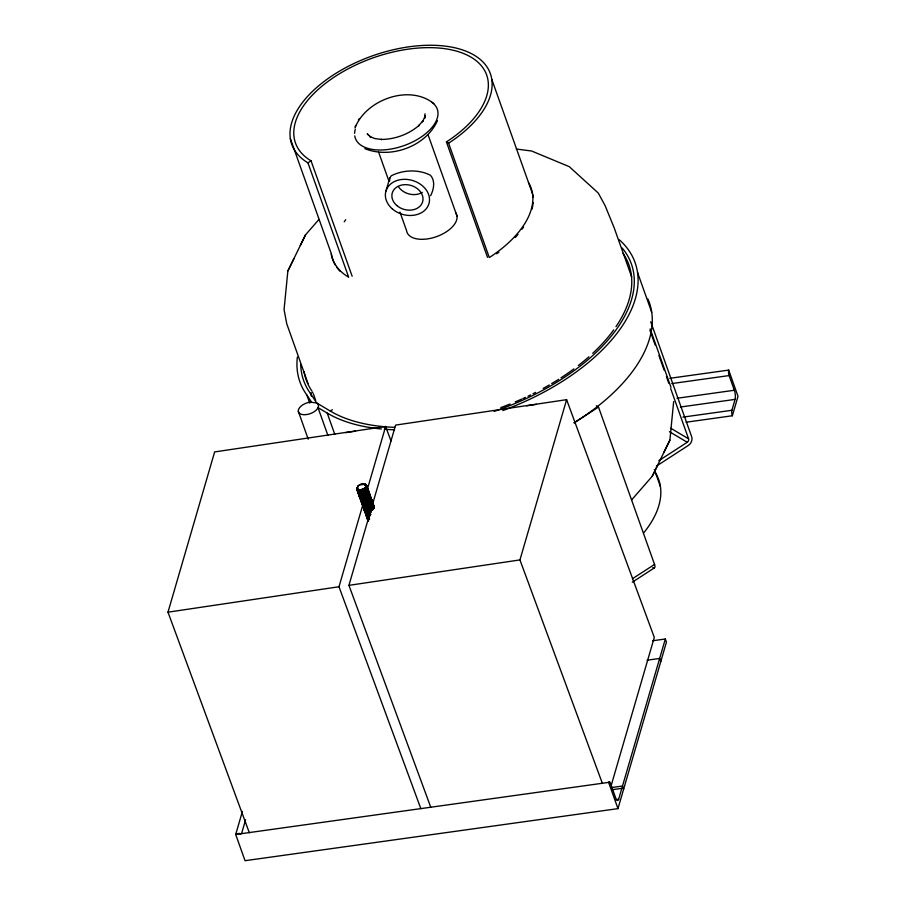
<?xml version="1.0" encoding="UTF-8"?>
<svg xmlns="http://www.w3.org/2000/svg" width="906" height="906" viewBox="0 0 906 906"><rect width="100%" height="100%" fill="white"/><g stroke="black" fill="none" stroke-linecap="round" stroke-linejoin="round"><path stroke-width="1.36" d="M365.798 487.122C367.949 485.593 363.238 491.573 361.075 490.565C361.018 489.161 358.572 490.305 357.462 489.093C355.911 484.835 363.578 482.309 366.341 484.857L367.032 487.632L364.722 490.327L360.35 491.686L357.36 490.893L357.055 490.146L357.836 490.146C360.554 491.981 365.027 490.259 366.194 487.269L367.508 488.141L365.798 487.122C363.782 489.217 359.014 491.437 357.157 488.289M366.228 486.522L367.021 486.658L365.548 489.614L366.284 490.339C361.619 495.061 362.038 490.101 357.53 490.191L357.915 489.365M363.283 493.51C370.056 490.712 361.109 494.812 358.334 492.422L357.519 490.474M367.1 490.305L368.006 490.701C365.945 495.22 362.106 495.004 358.867 493.023L358.108 492.989L358.357 490.848L357.564 490.61L358.278 491.448M362.457 484.665L362.457 483.917M358.176 493.294L359.331 494.336L358.81 494.959L360.973 496.058L363.034 496.08L366.477 494.427L362.706 495.91L362.57 494.767L358.482 494.042L358.821 492.151M367.089 489.025L367.836 489.059L367.36 489.806L368.561 490.984L367.043 493.815L367.768 494.529L363.08 496.952L362.944 495.809L359.614 495.129L362.649 495.775M368.47 492.819L369.263 492.955C368.436 498.13 363.034 498.572 359.988 496.171L358.923 495.389L359.489 494.857M369.263 492.955L368.81 494.619L369.603 494.846C367.779 499.353 363.963 498.946 361.075 497.972L359.603 497.19L359.297 496.443L360.078 496.431C363.159 498.447 367.87 496.194 368.855 492.751L368.062 492.513L368.561 490.984L366.466 486.375L365.175 488.56L362.162 490.361M359.297 496.443L360.362 497.224L359.931 498.107C362.74 500.678 368.833 498.855 369.218 494.925L370.01 495.05C369.014 500.271 363.952 500.531 360.735 498.277L359.671 497.485L360.316 496.352M368.482 492.955L368.957 492.207L368.21 492.173L369.637 493.997L368.867 496.454L370.35 496.952C368.164 501.947 364.552 500.69 360.939 499.761L360.735 498.277M370.339 498.062L371.132 498.198L370.622 498.855C369.433 503.725 364.778 503.487 361.856 501.414L360.792 500.633L361.947 501.686C365.027 503.691 369.739 501.437 370.724 497.994L369.931 497.756L370.384 496.103L369.059 495.593L369.501 494.903M370.452 496.409L369.976 497.156L371.551 499.376L370.962 500.644C368.719 504.993 365.277 504.268 362.23 502.468L361.166 501.686L361.709 500.282M370.814 499.512L371.573 499.546L371.098 500.305L372.264 502.32L369.954 505.016L370.543 505.831C367.462 508.526 366.454 506.341 363.351 505.616L362.593 505.582L362.83 503.43L362.049 503.204M372.366 501.777L371.743 501.188L372.207 503.317L373.046 503.577L371.528 506.397L372.253 507.122C369.07 510.882 367.462 508.3 363.929 508.153L363.034 506.93L363.68 505.797L363.08 507.066L363.872 507.19M372.491 504.098L373.419 504.619L371.902 507.451L372.626 508.175C369.15 511.754 367.87 509.523 364.303 509.206L363.408 507.983L363.974 507.451M371.29 511.89C368.3 514.076 368.923 510.599 365.933 511.618L364.461 510.825L364.155 510.078L364.937 510.078C367.938 512.071 372.559 509.523 373.714 506.386L372.955 505.412L373.793 505.673L372.876 507.722L369.252 510.305M370.747 514.495C369.138 514.54 368.221 513.521 365.967 512.966L365.209 512.921L364.993 511.46M370.033 515.752L369.659 514.699L365.582 513.974L365.922 512.094M389.648 180.985L389.727 178.108L391.233 175.798C402.966 169.773 418.697 169.128 430.475 175.288C435.537 181.03 433.793 189.456 430.588 195.719M357.904 490.406L358.21 491.188C360.928 493.034 365.401 491.301 366.568 488.323L367.021 486.658M366.602 487.575L367.44 487.836L366.522 489.886L362.91 492.468M367.349 489.67L368.142 489.806L367.632 490.463C367.236 494.291 361.313 496.228 358.436 493.906L358.867 493.023M359.331 494.336C362.128 496.318 367.881 494.155 367.632 490.463M368.006 491.505L368.935 492.037L367.825 494.665L364.393 496.658M368.753 493.611C367.281 496.08 368.221 497.96 365.141 498.753M370.01 495.05L369.501 495.707C369.218 499.127 364.722 500.667 361.777 499.942L362.004 498.934L360.928 500.055M369.965 497.02L370.803 497.281L369.693 499.908L366.262 501.901L362.525 502.037L362.751 501.041L361.483 500.372M363.793 488.651L361.924 489.466C364.178 493.317 366.024 510.146 370.622 498.855M371.052 500.905L371.086 500.169L371.879 500.293L371.505 502.173L367.383 505.05L364.246 505.231L362.219 504.529L361.913 503.781L362.694 503.781C365.412 505.616 369.886 503.895 371.052 500.905L371.89 501.278L371.007 502.479L371.834 503.09L372.219 502.196L370.633 501.437L371.324 500.01L371.947 500.599M371.924 500.429L371.505 502.173M371.879 500.293C371.732 504.132 366.975 506.488 363.578 505.231L363.136 505.933C366.194 507.632 371.449 506.024 371.834 502.264L372.672 502.524L372.173 504.053C370.905 507.224 366.466 508.617 363.51 506.975L364.337 505.491L361.845 503.487L361.709 499.987C364.654 501.109 369.739 499.285 369.501 495.707M420.837 808.65L338.991 586.748L362.717 505.265L363.816 506.93L363.34 507.677L364.699 508.379C367.655 509.455 372.298 507.813 372.581 504.359M373.668 508.255L373.702 507.507M366.239 486.658L366.341 484.857L366.658 486.59L365.775 487.79L366.602 488.402M367.394 487.7L367.021 489.58C367.474 490.474 366.273 492.275 364.563 493.011M366.341 486.918L367.089 486.964L366.613 487.711L367.768 488.753L367.394 490.633M368.142 489.806L367.27 491.992L369.376 493.385L368.029 492.705L368.515 490.848M368.889 491.901L368.515 493.781C365.752 495.106 368.266 497.269 364.722 497.575M370.384 496.103L370.01 497.972L365.956 500.803M370.758 497.145L370.384 499.025C367.779 499.942 369.863 501.89 367.825 502.456M371.132 498.198L370.361 500.644L371.086 500.995L371.505 499.24M372.626 502.388L372.253 504.268L368.13 507.156M373 503.442L372.219 505.888L372.955 506.239L373.374 504.495M373.419 504.619L373 506.375C371.301 507.383 375.526 506.975 373.748 508.47C371.619 511.052 367.44 512.887 364.416 510.69L364.846 509.818L363.782 509.025L364.563 509.025C363.012 510.588 366.998 510.871 367.927 510.599M373.748 505.537L372.876 507.722L373.702 508.334L374.121 506.59L372.694 502.694L371.936 502.66M425.005 113.794L424.62 118.324L425.39 115.742L422.4 121.868L422.921 120.815L418.549 125.832L419.252 125.243C408.719 134.382 394.823 139.422 380.905 139.467L381.754 139.467L374.982 138.595L369.557 136.444L370.769 136.999L367.202 133.839L368.255 134.835M673.668 401.551L669.885 440.146L652.218 476.296L631.595 499.942M357.53 489.353L356.771 488.379L358.742 485.378M369.965 497.847L369.138 497.235L370.056 495.174L368.583 491.154L367.315 490.418C366.149 493.408 361.675 495.129 358.957 493.283L357.859 492.377L358.448 491.109M358.232 493.419L358.719 491.596M359.399 494.597L358.606 494.472L359.489 491.856L357.904 491.233L358.346 490.542M359.014 494.676L358.923 495.389M359.354 496.567L359.388 495.729M360.826 498.538L359.727 497.62L360.509 494.744L358.436 493.906M360.509 497.745L360.044 498.538L361.109 499.319L360.135 497.824M361.256 499.84L360.463 499.716L360.588 496.839M360.837 500.769L360.882 499.919M362.004 501.947L361.211 501.811L361.811 500.554M360.894 499.636L361.822 500.067C363.6 499.466 360.214 504.076 362.106 502.207L362.321 502.728C365.322 504.755 369.852 502.015 371.098 499.047L369.614 498.549L370.203 496.862L370.871 497.587L370.35 498.198M363.578 505.231L362.004 503.068M371.834 503.09L370.214 504.914L366.432 506.397L364.019 506.239L362.332 504.959L362.808 503.351L362.423 504.246L363.204 504.483M363.725 506.669L362.966 506.624L362.762 504.88M363.057 489.081L370.905 511.12L365.82 511.528L364.201 510.214L364.676 508.606L363.827 509.161L363.918 508.447M370.531 513.657L366.568 513.634L364.948 512.309L365.741 509.432L364.303 509.206M369.761 514.959L366.941 514.676L365.367 512.513M365.696 514.404L366.296 513.136L365.65 514.28L366.488 514.529M366.862 515.582L366.069 515.457L366.568 513.634M369.104 518.878L367.077 518.175L367.553 517.417L366.488 515.661M367.077 518.175L367.338 516.896C367.825 514.608 365.673 518.187 367.61 517.677L367.825 520.27L368.583 520.304M366.817 517.553L367.7 514.936L366.126 514.325M367.236 517.756L367.19 518.606L367.61 517.677M368.357 519.784L367.61 518.81M369.41 517.133L367.689 516.782L367.247 517.473L368.176 517.904C369.727 517.19 367.123 522.094 367.983 519.851L368.538 519.432M318.969 219.433L305.515 234.858L287.859 271.007L284.065 309.603L286.76 323.804L308.051 383.612M355.005 128.04C365.548 99.739 409.546 83.748 433.838 103.635M357.077 487.655L356.738 489.229M362.706 495.91L359.455 495.571L358.55 494.336L359.195 493.204L358.606 494.472M360.463 499.716L361.064 498.447M367.315 516.024L367.338 516.896M367.564 519.648L368.164 518.391M363.555 484.608L363.725 483.838L366.386 484.993M360.837 490.656L359.569 490.746L359.693 489.852M363.227 493.385C360.418 494.574 360.577 492.4 357.689 491.811L358.119 490.927M363.08 496.952C360.339 496.635 362.445 493 358.063 492.853L358.583 492.241C361.664 494.257 366.375 491.992 367.36 488.549L366.568 488.323M370.497 496.533L369.15 495.854L368.164 496.964L369.263 498.73C363.861 503.861 364.167 499.342 360.565 498.719M365.311 503.249L361.641 501.731M369.376 506.511C364.733 509.534 366.432 504.744 362.808 505.004L362.604 503.521M368.946 509.195C376.296 506.001 365.152 511.641 363.295 507.553M368.674 512.694C366.602 512.377 366.602 511.086 364.846 509.818M369.795 515.842L366.171 514.449L365.967 512.966M366.67 514.189L366.024 515.321L367.089 516.114C369.976 518.187 369.354 515.548 366.715 515.061L365.65 514.28M366.296 486.363L366.5 485.582M249.343 832.773L167.984 612.184L214.643 451.924L385.65 426.488L391.007 441.018M385.967 191.041L389.727 178.108M242.412 811.414L235.696 834.471L245.039 860.7L617.971 808.628L666.442 642.139L665.321 639.002L652.716 640.757M241.619 833.407L245.583 819.817M367.462 488.968L385.65 426.488M430.78 807.269L348.935 585.355L370.69 510.667M372.66 503.872L395.594 425.107L566.612 399.671L654.302 637.428L611.199 785.457M602.286 783.146L519.942 559.919L566.612 399.671M615.853 799.647L618.662 799.251L621.833 788.356A3.952 1.2 82.1 0 1 623.634 789.171L622.513 786.023L665.321 639.002M686.125 422.219L732.354 415.763A3.952 1.2 82.1 0 1 731.912 410.282L735.083 399.387A6.591 2.005 82.1 0 0 734.347 390.26L729.126 375.571A3.952 1.2 82.1 0 1 728.684 370.09L669.794 378.312M732.354 415.763L738.016 396.318L728.684 370.09M366.839 487.417L366.25 489.104L367.734 489.602C365.503 491.664 368.176 493.023 364.835 494.064M368.062 492.513L367.145 494.076L364.178 495.82M368.708 492.671L368.017 494.087L368.844 494.699L369.229 493.804L367.643 493.034L368.334 491.618L369.002 492.343M368.81 494.619C367.474 497.972 362.377 499.455 359.557 497.054L359.988 496.171M369.931 497.756C368.663 500.927 364.235 502.32 361.268 500.678M369.659 497.519L370.769 498.13L369.886 499.331L370.713 499.942M372.491 503.294L371.585 502.898L372.638 503.374L371.754 504.585L372.581 505.186L372.966 504.291L371.381 503.532L372.072 502.117L372.74 502.83L371.675 502.932L372.593 503.238C371.924 506.907 368.651 509.614 363.884 508.028L364.235 507.077L362.921 506.499L363.351 505.616M372.921 506.16L371.992 507.711L369.036 509.455L365.831 509.693L364.472 508.764C362.966 508.402 367.542 510.565 367.881 510.463M374.133 507.575L373.34 509.036M358.414 490.497L358.697 489.659M359.535 493.645L359.761 492.649L359.002 492.388M363.453 498.006C361.211 498.821 363.17 496.08 360.656 496.794C360.339 495.616 359.591 494.835 359.58 493.781L358.063 492.853M364.858 484.019L364.529 484.755L366.137 486.262L366.647 485.605M359.705 495.389L359.184 496.001L361.347 497.1L360.52 498.583L361.403 498.889L361.63 497.892M362.457 502.094L362.015 502.785L362.898 503.09L363.125 502.083L361.052 501.256L361.573 500.633L364.518 501.018M362.83 503.136L362.389 503.827L363.272 504.132L363.499 503.136L361.426 502.298L361.856 501.414M364.767 508.334L364.993 507.337L364.235 507.077M365.141 509.387L365.367 508.379L364.608 508.119M366.16 514.744L366.488 511.528M370.158 512.603L365.684 512.173L365.163 512.796L366.636 513.577C365.684 510.746 368.753 513.962 370.373 513.442M366.873 516.42L367.757 516.726L368.074 515.99L365.911 514.891L366.341 514.008M368.436 519.172C366.171 519.285 369.705 516.511 367.802 516.862L366.284 515.944L366.715 515.061M437.428 120.713C425.899 146.5 390.656 159.184 364.858 148.629M355.175 126.681L355.775 125.458M287.859 271.007L293.872 258.765M663.872 452.388L669.885 440.146M358.448 119.988L358.969 118.924M300.316 245.458L305.515 234.858M652.218 476.296L657.428 465.695M357.61 488.742L356.817 488.515L357.247 487.745M357.576 488.662L357.055 490.146M358.323 490.769L357.904 491.233M359.116 493L358.685 493.759L359.467 493.997M359.807 496.907L360.192 496.012M361.335 499.24L360.554 499.002L360.939 498.107L360.984 499.059M361.301 501.097L361.687 500.214M361.675 502.151L362.106 501.392M363.929 506.499L363.408 507.983M364.722 508.73L364.291 509.5L364.699 508.379M365.786 513.691L366.217 512.932M367.338 516.08L366.907 516.839L367.689 517.077M368.029 519.987L368.414 519.093M359.467 493.691L359.059 494.801M365.322 485.095L365.741 484.325M365.967 485.876L365.412 485.356L366.137 485.457L365.56 485.978M367.19 490.339L367.632 489.648M368.312 493.487L368.753 492.796L367.847 492.411M370.18 498.742L370.622 498.051L369.716 497.654M365.073 509.432L364.574 511.256L365.095 510.599M370.928 500.837L371.369 500.146M367.428 515.808L366.545 515.503L366.941 514.676M372.796 506.08L373.238 505.389L372.547 505.106M364.031 495.605L368.096 492.604M371.086 500.995L368.198 503.51M371.562 505.152L370.407 503.249L371.369 500.95M372.581 505.186L368.504 508.198M369.625 511.346C374.042 510.588 369.433 508.073 372.955 506.239M372.74 509.806L373.702 508.334M361.211 491.709L358.787 491.55L359.014 490.542L356.998 489.84L357.394 488.889M357.36 490.893L357.745 489.874M367.734 490.859L368.255 490.237L367.36 489.806M360.418 499.58L360.724 500.339L361.709 499.987M368.108 491.913L368.629 491.29M361.845 503.487L362.23 502.468M371.177 498.323L369.082 493.713M370.078 495.356L369.603 496.103L369.229 495.05M362.593 505.582L362.978 504.563M365.424 512.354L365.22 510.859L364.416 510.69M372.593 504.495L373.068 503.747M372.966 505.548C374.042 504.891 372.808 503.645 372.457 504.846L372.626 505.322M368.821 518.085L366.704 517.122L367.089 516.114M357.995 490.667L357.485 491.324M369.127 494.653L369.637 493.997M362.706 506.012L363.125 505.095M371.551 499.376L371.188 500.565M373.612 507.247L374.167 506.726L372.683 504.755L373.442 504.801M366.59 514.801L366.069 515.457M366.443 516.499L366.964 515.842L367.689 516.782M368.459 520.044L368.153 521.188M362.536 491.414L364.937 490.101L364.087 488.504M364.767 497.711L366.058 497.201M365.514 499.806L368.889 497.677M360.679 500.203L362.196 501.12C365.152 501.369 366.534 503.158 369.637 499.772L369.263 498.73M367.009 504.008L370.384 501.879L369.637 499.772M367.757 506.103C371.234 505.673 368.787 504.189 370.758 502.921L370.384 501.879M370.067 512.343L366.794 503.158M365.027 487.87L365.537 488.232L364.563 489.047L362.106 490.237M364.087 491.969C366.715 491.562 363.397 490.089 365.911 489.285L365.537 488.232M366.885 488.357L365.922 490.667L366.658 491.38L365.469 492.422L366.432 494.291M367.077 492.57L367.394 493.487L366.217 494.517L366.851 495.469M367.768 494.529L368.142 495.582L366.964 496.613M368.142 495.582L368.515 496.635L367.553 497.439L363.77 498.923M370.01 500.825C367.111 501.879 371.494 503.793 368.674 504.551M371.132 503.974L369.002 505.469L365.129 506.352M371.29 507.938L370.328 506.058L371.505 505.027M371.879 506.069C368.765 509.297 367.36 507.722 364.439 507.417L363.816 506.93M372.626 508.175L373 509.217L371.822 510.259M367.224 490.157L367.587 489.523L368.255 490.237M290.328 138.527L331.041 252.899A105.413 56.331 -19.6 0 0 348.663 277.202L307.938 162.831L311.052 160.815A101.461 54.213 -19.6 0 1 335.718 76.104A101.461 54.213 -19.6 0 1 471.086 57.203A101.461 54.213 -19.6 0 1 446.42 141.914L487.519 257.327M300.735 364.472A173.929 92.944 -19.6 0 0 310.464 393.464L316.692 402.966A10.544 5.629 -19.6 0 1 318.323 406.964L317.508 408.617A10.544 5.629 -19.6 0 1 304.858 414.721A10.544 5.629 -19.6 0 1 298.629 409.195A10.544 5.629 -19.6 0 1 310.18 402.128L316.692 402.966L330.339 411.086L332.423 409.739M574.11 422.842L598.504 407.054L654.54 564.438A6.591 2.254 57.1 0 1 652.818 567.541M658.809 460.69L687.246 442.275A2.639 2.038 -59.3 0 0 688.583 438.832L670.689 388.572M656.374 466.137L688.367 445.424A6.591 5.096 -59.3 0 0 691.697 436.817L650.723 321.755M632.479 578.719L654.54 564.438M632.297 582.196L654.358 567.903M369.795 503.736L367.383 505.05M372.038 510.033L369.58 511.222M312.842 392.377L310.464 393.464L311.404 396.115M369.41 510.508L372.366 508.764L373.238 506.194M363.77 490.78L361.154 491.573M364.348 496.533L365.639 496.024M366.217 501.777L367.508 501.267M369.954 512.264L371.245 511.765M361.8 503.351L363.872 504.189L363.646 505.186L366.307 505.254L366.432 506.397M369.659 514.699L367.009 514.631L367.236 513.623L365.163 512.796M357.315 490.758L357.961 491.369C360.656 490.995 360.022 493.895 362.853 492.332M368.946 515.82L366.5 515.367M370.328 513.317L366.636 513.577M369.376 514.665L370.701 514.37M360.769 489.716L361.936 489.523M364.62 485.016L366.137 485.457M356.941 489.716L359.014 490.542M362.434 503.963L365.933 504.212L366.058 505.344M362.547 505.446L364.62 506.284L364.393 507.281L366.76 507.315M345.628 432.649L355.537 431.165M526.579 405.82L536.488 404.348M167.984 612.184L338.991 586.748M348.935 585.355L519.942 559.919M671.788 383.578L729.126 375.571M677.009 398.266L734.347 390.26M680.429 407.02L735.083 399.387M682.943 417.122L731.912 410.282M647.054 660.202L659.659 658.447L660.78 661.595M618.662 799.251A6.591 2.005 82.1 0 1 615.661 797.892L610.429 783.203A3.952 1.2 82.1 0 0 608.628 782.388L235.696 834.471L239.139 833.373L240.792 834.041M611.697 787.541L622.513 786.023M612.037 789.726L621.833 788.356M359.523 490.61L360.781 490.531M361.528 492.626L358.278 492.286M360.645 493.759L361.902 493.679M362.275 494.721L359.909 494.699M361.766 496.907L363.023 496.828M363.397 497.87L359.557 497.054M363.827 499.059L361.403 498.889M362.887 500.055L364.144 499.976M364.008 503.204L365.265 503.124M365.639 504.166L363.272 504.132M365.684 504.302L363.317 504.268M366.25 509.5L367.508 509.41M367.372 512.649L368.629 512.558M369.048 513.747L365.798 513.408M368.493 515.797L369.75 515.707M367.281 490.61L367.961 490.565L367.055 490.18M358.708 493.464L359.58 493.781M360.192 497.666L362.593 497.983L362.559 499.138M361.313 500.814L363.714 501.131L363.68 502.286M371.766 503.192L372.445 503.158M372.513 505.299L373.861 505.978L373.238 505.389M363.181 506.058L364.065 506.363M365.356 510.225L364.042 509.648M365.05 511.301L365.73 511.267L365.22 510.859M366.919 516.556L368.912 516.975M367.032 518.039L368.346 518.617M358.493 491.981L357.689 491.811M368.946 494.268L369.705 494.302M370.067 497.417L370.871 497.587M370.622 498.051L371.245 498.628L369.897 497.949L371.2 498.504L372.672 502.524M371.562 501.618L372.321 501.652M373.816 505.842L372.864 505.152M366.115 510.486L368.176 510.497L368.3 511.641M369.036 516.08L366.805 515.321M362.898 503.09L364.461 503.226L364.801 505.435M364.439 507.417L365.956 507.428L365.922 508.583M365.514 510.429L367.077 510.576L367.043 511.731M366.262 512.536L367.825 512.671L368.164 514.88M367.757 516.726L368.867 516.839M368.13 517.779L369.24 517.892M369.286 518.028L366.658 516.986M369.659 519.07L367.621 518.515M516.307 149.037L531.596 151.008L569.262 166.647L598.288 193.069L605.151 205.73L614.189 227.859L631.708 277.032M367.689 491.471L368.482 491.698M369.184 495.661L369.976 495.899L368.912 495.423M370.679 499.863L371.471 500.101M363.952 506.579L363.136 505.933M365.039 511.596L365.82 511.833M364.79 511.743L366.307 512.66M367.666 518.651L368.549 518.957M367.723 491.55L366.896 490.939M369.218 495.741L368.391 495.14L369.229 493.804M446.42 141.914L448.583 143.193L489.308 257.564A105.413 56.331 -19.6 0 0 528.481 182.502M670.768 428.244L688.583 438.832M669.432 431.686L687.246 442.275M596.341 405.763L598.504 407.054M381.415 428.98A177.882 95.051 -19.6 0 1 327.225 413.102L317.995 407.621L327.938 435.526M357.87 486.126L357.995 486.998M367.406 519.093L368.04 519.693M367.779 520.135L368.414 520.746M366.092 485.322L366.76 486.046M366.511 486.499L367.134 487.088M367.213 488.47L367.881 489.195M369.127 493.849L369.75 494.438M370.124 495.48L369.455 494.767L369.093 495.401M370.95 498.968L371.619 499.682M372.864 504.336L373.487 504.925M365.684 492.196L365.095 491.369L366.284 490.339M297.349 357.111A177.882 95.051 -19.6 0 0 306.896 395.073L311.46 402.049M359.852 484.71L361.301 484.903L361.132 484.212M360.452 497.485L359.727 497.62M368.3 519.523L368.085 518.991M356.681 489.093L356.998 489.84M364.529 511.131L365.594 511.913L365.367 511.392L364.948 512.309M366.398 516.375L366.704 517.122M367.145 518.47L367.451 519.217M367.519 519.523L367.825 520.27M637.53 272.457L651.731 312.321M650.157 328.867L670.984 387.349M649.964 330.384L655.151 344.926M658.911 355.514L664.098 370.056M666.454 376.67L668.798 383.283M654.358 469.557L660.429 486.613M491.822 79.49L532.547 193.85M428.028 134.688L456.986 215.99M608.628 782.388L617.971 808.628M378.606 152.117L389.048 181.438M399.965 212.095L406.613 230.758A26.353 14.077 -19.6 0 0 437.122 236.421A26.353 14.077 -19.6 0 0 455.593 212.593M311.052 160.815L352.151 276.228M367.36 488.549L367.021 489.58M368.108 490.656L367.768 491.675M369.829 495.82L369.637 496.93M371.098 499.047L370.758 500.078M373.193 505.254L373 506.375M373.714 506.386L373.374 507.417M366.511 487.315L366.715 487.972M368.38 492.558L368.572 493.215M370.248 497.802L370.441 498.47M368.515 496.635L367.338 497.666L368.719 500.724M359.976 490.644L359.942 491.788M358.459 490.633L357.53 490.191M360.701 496.918L359.184 496.001M362.944 503.215L362.015 502.785M357.202 487.621L356.817 488.515M327.225 413.102L334.801 434.37M313.317 393.714L315.684 400.35M306.896 395.073L309.727 403.057M298.3 411.301L308.233 439.206M307.938 162.831A105.413 56.331 -19.6 0 1 333.567 74.824A105.413 56.331 -19.6 0 1 474.2 55.187A105.413 56.331 -19.6 0 1 448.583 143.193M532.921 194.903A105.413 56.331 -19.6 0 1 533.181 197.383M533.136 202.536A105.413 56.331 -19.6 0 1 531.981 209.195M523.543 227.112A105.413 56.331 -19.6 0 1 522.082 229.184M518.005 234.371A105.413 56.331 -19.6 0 1 515.265 237.474M498.934 252.14A105.413 56.331 -19.6 0 1 496.681 253.805M340.305 271.483A105.413 56.331 -19.6 0 1 336.987 267.564M335.48 265.299A105.413 56.331 -19.6 0 1 331.415 253.94M655.242 472.411A127.814 68.301 -19.6 0 1 643.509 533.079M344.223 221.834A101.461 54.213 -19.6 0 1 345.718 219.705M431.788 102.253A43.477 23.239 -19.6 0 1 409.308 143.522A43.477 23.239 -19.6 0 1 354.744 135.877M354.62 133.375A43.477 23.239 -19.6 0 1 355.277 129.422M422.343 192.366A15.81 12.469 16.2 0 1 398.719 187.112M647.915 299.025A177.882 95.051 -19.6 0 1 574.144 422.751M619.274 239.75A177.882 95.051 -19.6 0 1 502.819 410.577M394.54 429.784A177.882 95.051 -19.6 0 1 384.291 429.229M622.128 247.961A173.929 92.944 -19.6 0 1 494.189 411.392M394.722 427.349A173.929 92.944 -19.6 0 1 330.339 411.086M623.011 253.34A171.291 91.529 -19.6 0 1 615.989 326.647M613.724 329.875A171.291 91.529 -19.6 0 1 592.739 353.295M588.855 356.817A171.291 91.529 -19.6 0 1 578.345 365.503M573.872 368.901A171.291 91.529 -19.6 0 1 560.961 377.825M558.685 379.286A171.291 91.529 -19.6 0 1 551.675 383.578M549.274 384.982A171.291 91.529 -19.6 0 1 543.147 388.425M535.627 392.4A171.291 91.529 -19.6 0 1 533.09 393.691M530.531 394.948A171.291 91.529 -19.6 0 1 527.971 396.182M525.401 397.383A171.291 91.529 -19.6 0 1 522.819 398.572M521.562 399.138A171.291 91.529 -19.6 0 1 515.208 401.902M510.033 404.031A171.291 91.529 -19.6 0 1 500.825 407.553M312.015 391.211A171.291 91.529 -19.6 0 1 304.02 371.641M392.309 208.878A22.401 17.667 16.2 0 0 428.923 203.759A22.401 17.667 16.2 0 0 401.086 179.558A22.401 17.667 16.2 0 0 392.309 208.878M396.76 205.503A15.81 12.469 16.2 0 0 422.604 201.891A15.81 12.469 16.2 0 0 402.955 184.813A15.81 12.469 16.2 0 0 396.76 205.503"/></g></svg>
